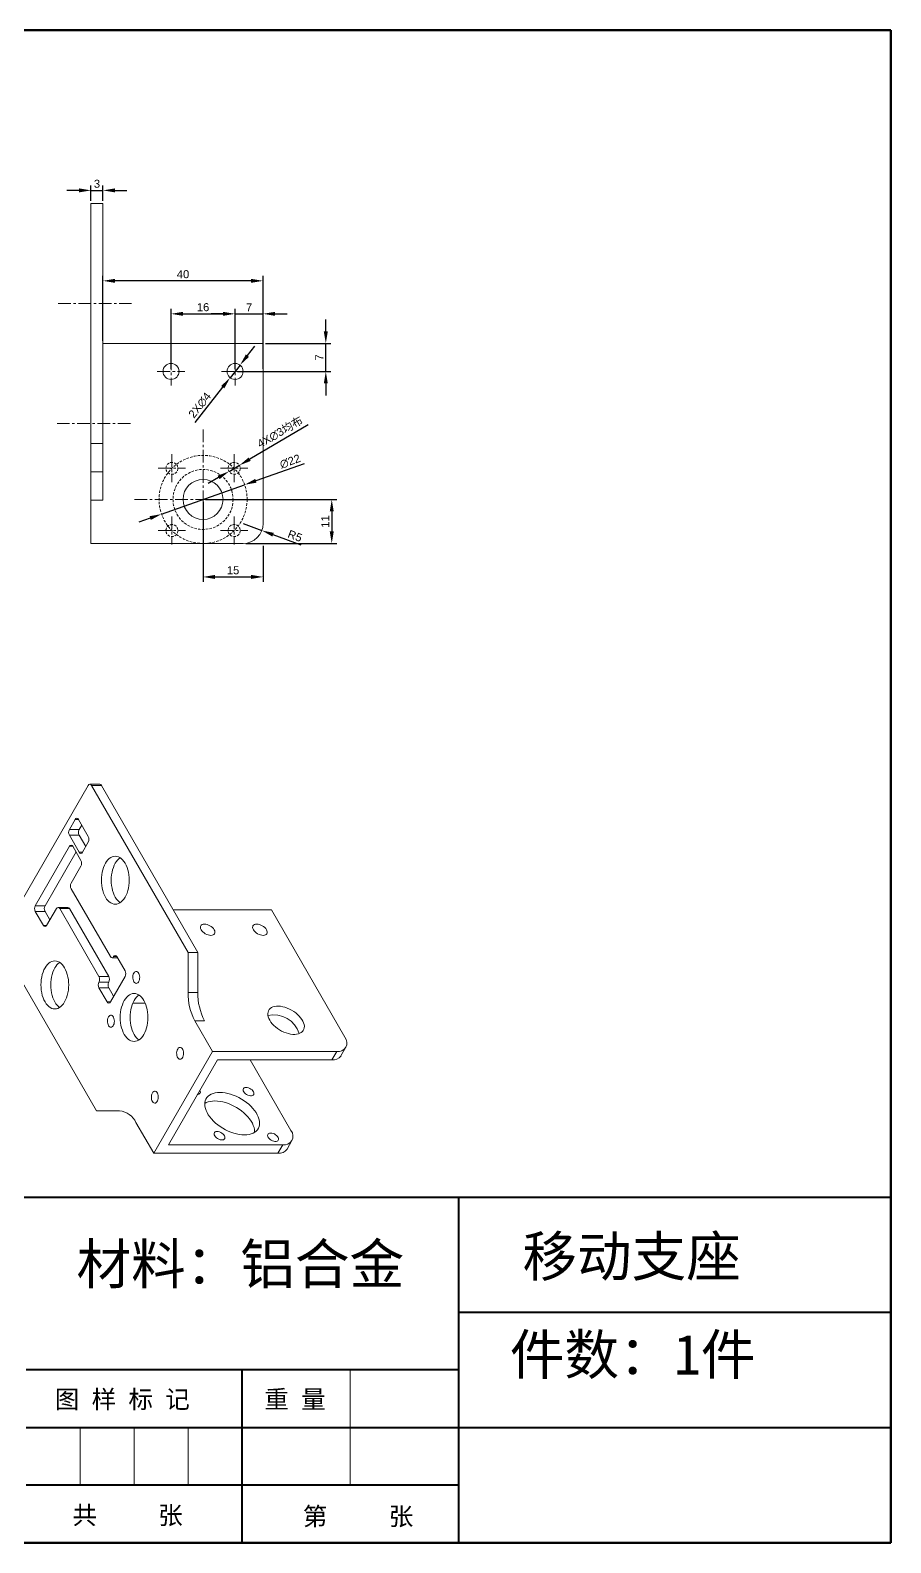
# Model space of a CAD drawing. Header units: millimetres. Extents: x 8228 to 14419, y 2533 to 3289.
# Drawn here: x 10386.8 to 10601.7, y 2700.9 to 3078.9 of the extents above; entities that cross this region are included whole.
import ezdxf

# ---------------------------------------------------------------- set-up
doc = ezdxf.new("R2010")
doc.units = ezdxf.units.MM
doc.linetypes.add('CENTER', pattern=[50.8, 31.75, -6.35, 6.35, -6.35])
doc.linetypes.add('DASHED', pattern=[19.05, 12.7, -6.35])
for name, color, linetype, lineweight in [('中心线', 1, 'CENTER', 5), ('标注', 3, 'Continuous', 5), ('粗实线', 7, 'Continuous', 40), ('线框', 7, 'Continuous', 60), ('细实线', 5, 'Continuous', 5), ('虚线', 6, 'DASHED', 5)]:
    doc.layers.add(name, color=color, linetype=linetype, lineweight=lineweight)
doc.styles.get("Standard").update_dxf_attribs({"font": 'arial.ttf'})
doc.styles.add('样式 2', font='arial.ttf', dxfattribs={"height": 2})
doc.dimstyles.new('样式0-2', dxfattribs={"dimtxt": 2, "dimasz": 3, "dimexe": 1.25, "dimexo": 0.625, "dimtad": 1, "dimdsep": 46, "dimtxsty": 'Standard', "dimcen": 2.5, "dimazin": 0, "dimtfac": 1, "dimtmove": 0, "dimatfit": 3, "dimfxl": 1, "dimarcsym": 0})

# ---------------------------------------------------------------- blocks, each defined once
blk = doc.blocks.new('*D67')
at = {"layer": 'Defpoints', "color": 0, "ltscale": 0.1, "transparency": 16777216}
for p in [(10429.93, 2961.62), (10444.93, 2950.62), (10444.93, 2942.26)]:
    blk.add_point(p, dxfattribs=at)
at = {"layer": '标注', "color": 0, "lineweight": -2, "ltscale": 0.1, "transparency": 16777216}
for p, q in [((10429.93, 2961), (10429.93, 2941.01)), ((10444.93, 2949.99), (10444.93, 2941.01)), ((10432.93, 2942.26), (10441.93, 2942.26))]:
    blk.add_line(p, q, dxfattribs=at)
at = {"layer": '标注', "color": 0, "ltscale": 0.1, "transparency": 16777216}
for points in [[(10432.93, 2942.76), (10432.93, 2941.76), (10429.93, 2942.26)], [(10441.93, 2942.76), (10441.93, 2941.76), (10444.93, 2942.26)]]:
    blk.add_solid(points, dxfattribs=at)
at = {"layer": '标注', "color": 0, "ltscale": 0.1, "transparency": 16777216, "insert": (10437.43, 2943.91), "char_height": 2, "attachment_point": 5}
blk.add_mtext('15', dxfattribs=at)
blk = doc.blocks.new('*D68')
at = {"layer": 'Defpoints', "color": 0, "ltscale": 0.1, "transparency": 16777216}
for p in [(10429.93, 2961.62), (10440.03, 2950.62), (10462.08, 2950.62)]:
    blk.add_point(p, dxfattribs=at)
at = {"layer": '标注', "color": 0, "lineweight": -2, "ltscale": 0.1, "transparency": 16777216}
for p, q in [((10430.55, 2961.62), (10463.33, 2961.62)), ((10462.08, 2958.62), (10462.08, 2953.62)), ((10440.65, 2950.62), (10463.33, 2950.62))]:
    blk.add_line(p, q, dxfattribs=at)
at = {"layer": '标注', "color": 0, "ltscale": 0.1, "transparency": 16777216}
for points in [[(10461.58, 2958.62), (10462.58, 2958.62), (10462.08, 2961.62)], [(10461.58, 2953.62), (10462.58, 2953.62), (10462.08, 2950.62)]]:
    blk.add_solid(points, dxfattribs=at)
at = {"layer": '标注', "color": 0, "ltscale": 0.1, "transparency": 16777216, "insert": (10460.45, 2956.12), "char_height": 2, "attachment_point": 5, "rotation": 90}
blk.add_mtext('11', dxfattribs=at)
blk = doc.blocks.new('*D69')
at = {"layer": 'Defpoints', "color": 0, "ltscale": 0.1, "transparency": 16777216}
for p in [(10439.16, 2995.2), (10436.69, 2992.05)]:
    blk.add_point(p, dxfattribs=at)
at = {"layer": '标注', "color": 0, "lineweight": -2, "ltscale": 0.1, "transparency": 16777216}
for p, q in [((10441.01, 2997.56), (10442.86, 2999.92)), ((10439.16, 2995.2), (10436.69, 2992.05)), ((10427.95, 2980.89), (10434.84, 2989.69))]:
    blk.add_line(p, q, dxfattribs=at)
at = {"layer": '标注', "color": 0, "ltscale": 0.1, "transparency": 16777216}
for points in [[(10440.62, 2997.87), (10441.4, 2997.25), (10439.16, 2995.2)], [(10434.45, 2990), (10435.24, 2989.38), (10436.69, 2992.05)]]:
    blk.add_solid(points, dxfattribs=at)
at = {"layer": '标注', "color": 0, "ltscale": 0.1, "transparency": 16777216, "insert": (10429.13, 2985.16), "char_height": 2, "attachment_point": 5, "rotation": 51.9218}
blk.add_mtext('2X∅4', dxfattribs=at)
blk = doc.blocks.new('*D70')
at = {"layer": 'Defpoints', "color": 0, "ltscale": 0.1, "transparency": 16777216}
for p in [(10444.93, 3000.62), (10460.59, 3000.62), (10437.93, 2993.62)]:
    blk.add_point(p, dxfattribs=at)
at = {"layer": '标注', "color": 0, "lineweight": -2, "ltscale": 0.1, "transparency": 16777216}
for p, q in [((10460.59, 3003.62), (10460.59, 3006.62)), ((10445.55, 3000.62), (10461.84, 3000.62)), ((10460.59, 2993.62), (10460.59, 3000.62)), ((10438.55, 2993.62), (10461.84, 2993.62)), ((10460.59, 2990.62), (10460.59, 2987.62))]:
    blk.add_line(p, q, dxfattribs=at)
at = {"layer": '标注', "color": 0, "ltscale": 0.1, "transparency": 16777216}
for points in [[(10460.09, 3003.62), (10461.09, 3003.62), (10460.59, 3000.62)], [(10460.09, 2990.62), (10461.09, 2990.62), (10460.59, 2993.62)]]:
    blk.add_solid(points, dxfattribs=at)
at = {"layer": '标注', "color": 0, "ltscale": 0.1, "transparency": 16777216, "insert": (10458.96, 2997.12), "char_height": 2, "attachment_point": 5, "rotation": 90}
blk.add_mtext('7', dxfattribs=at)
blk = doc.blocks.new('*D71')
at = {"layer": 'Defpoints', "color": 0, "ltscale": 0.1, "transparency": 16777216}
for p in [(10444.93, 3008.01), (10437.93, 2993.62), (10444.93, 2993.62)]:
    blk.add_point(p, dxfattribs=at)
at = {"layer": '标注', "color": 0, "lineweight": -2, "ltscale": 0.1, "transparency": 16777216}
for p, q in [((10437.93, 2994.25), (10437.93, 3009.26)), ((10444.93, 2994.25), (10444.93, 3009.26)), ((10434.93, 3008.01), (10431.93, 3008.01)), ((10437.93, 3008.01), (10444.93, 3008.01)), ((10447.93, 3008.01), (10450.93, 3008.01))]:
    blk.add_line(p, q, dxfattribs=at)
at = {"layer": '标注', "color": 0, "ltscale": 0.1, "transparency": 16777216}
for points in [[(10434.93, 3008.51), (10434.93, 3007.51), (10437.93, 3008.01)], [(10447.93, 3008.51), (10447.93, 3007.51), (10444.93, 3008.01)]]:
    blk.add_solid(points, dxfattribs=at)
at = {"layer": '标注', "color": 0, "ltscale": 0.1, "transparency": 16777216, "insert": (10441.43, 3009.64), "char_height": 2, "attachment_point": 5}
blk.add_mtext('7', dxfattribs=at)
blk = doc.blocks.new('*D72')
at = {"layer": 'Defpoints', "color": 0, "ltscale": 0.1, "transparency": 16777216}
for p in [(10437.93, 3008.01), (10421.93, 2993.62), (10437.93, 2993.62)]:
    blk.add_point(p, dxfattribs=at)
at = {"layer": '标注', "color": 0, "lineweight": -2, "ltscale": 0.1, "transparency": 16777216}
for p, q in [((10421.93, 2994.25), (10421.93, 3009.26)), ((10437.93, 2994.25), (10437.93, 3009.26)), ((10424.93, 3008.01), (10434.93, 3008.01))]:
    blk.add_line(p, q, dxfattribs=at)
at = {"layer": '标注', "color": 0, "ltscale": 0.1, "transparency": 16777216}
for points in [[(10424.93, 3008.51), (10424.93, 3007.51), (10421.93, 3008.01)], [(10434.93, 3008.51), (10434.93, 3007.51), (10437.93, 3008.01)]]:
    blk.add_solid(points, dxfattribs=at)
at = {"layer": '标注', "color": 0, "ltscale": 0.1, "transparency": 16777216, "insert": (10429.93, 3009.66), "char_height": 2, "attachment_point": 5}
blk.add_mtext('16', dxfattribs=at)
blk = doc.blocks.new('*D74')
at = {"layer": 'Defpoints', "color": 0, "ltscale": 0.1, "transparency": 16777216}
for p in [(10404.93, 3016.26), (10404.93, 3000.62), (10444.93, 3000.62)]:
    blk.add_point(p, dxfattribs=at)
at = {"layer": '标注', "color": 0, "lineweight": -2, "ltscale": 0.1, "transparency": 16777216}
for p, q in [((10404.93, 3001.25), (10404.93, 3017.51)), ((10444.93, 3001.25), (10444.93, 3017.51)), ((10441.93, 3016.26), (10407.93, 3016.26))]:
    blk.add_line(p, q, dxfattribs=at)
at = {"layer": '标注', "color": 0, "ltscale": 0.1, "transparency": 16777216}
for points in [[(10407.93, 3016.76), (10407.93, 3015.76), (10404.93, 3016.26)], [(10441.93, 3016.76), (10441.93, 3015.76), (10444.93, 3016.26)]]:
    blk.add_solid(points, dxfattribs=at)
at = {"layer": '标注', "color": 0, "ltscale": 0.1, "transparency": 16777216, "insert": (10424.93, 3017.91), "char_height": 2, "attachment_point": 5}
blk.add_mtext('40', dxfattribs=at)
blk = doc.blocks.new('*D75')
at = {"layer": 'Defpoints', "color": 0, "ltscale": 0.1, "transparency": 16777216}
for p in [(10401.93, 3035.62), (10404.93, 3038.86), (10404.93, 3035.62)]:
    blk.add_point(p, dxfattribs=at)
at = {"layer": '标注', "color": 0, "lineweight": -2, "ltscale": 0.1, "transparency": 16777216}
for p, q in [((10401.93, 3036.25), (10401.93, 3040.11)), ((10404.93, 3036.25), (10404.93, 3040.11)), ((10398.93, 3038.86), (10395.93, 3038.86)), ((10401.93, 3038.86), (10404.93, 3038.86)), ((10407.93, 3038.86), (10410.93, 3038.86))]:
    blk.add_line(p, q, dxfattribs=at)
at = {"layer": '标注', "color": 0, "ltscale": 0.1, "transparency": 16777216}
for points in [[(10398.93, 3039.36), (10398.93, 3038.36), (10401.93, 3038.86)], [(10407.93, 3039.36), (10407.93, 3038.36), (10404.93, 3038.86)]]:
    blk.add_solid(points, dxfattribs=at)
at = {"layer": '标注', "color": 0, "ltscale": 0.1, "transparency": 16777216, "insert": (10403.43, 3040.51), "char_height": 2, "attachment_point": 5}
blk.add_mtext('3', dxfattribs=at)
blk = doc.blocks.new('*D79')
at = {"layer": 'Defpoints', "color": 0, "ltscale": 0.1, "transparency": 16777216}
for p in [(10439.93, 2955.62), (10444.61, 2953.87)]:
    blk.add_point(p, dxfattribs=at)
at = {"layer": '标注', "color": 0, "lineweight": -2, "ltscale": 0.1, "transparency": 16777216}
for p, q in [((10439.93, 2955.62), (10444.61, 2953.87)), ((10454.43, 2950.18), (10447.42, 2952.81))]:
    blk.add_line(p, q, dxfattribs=at)
at = {"layer": '标注', "color": 0, "ltscale": 0.1, "transparency": 16777216}
blk.add_solid([(10447.59, 2953.28), (10447.24, 2952.35), (10444.61, 2953.87)], dxfattribs=at)
at = {"layer": '标注', "color": 0, "ltscale": 0.1, "transparency": 16777216, "insert": (10452.9, 2952.51), "char_height": 2, "attachment_point": 5, "rotation": 339.4406}
blk.add_mtext('R5', dxfattribs=at)
blk = doc.blocks.new('*D145')
at = {"layer": 'Defpoints', "color": 0, "transparency": 16777216}
for p in [(10440.3, 2965.29), (10419.55, 2957.96)]:
    blk.add_point(p, dxfattribs=at)
at = {"layer": '标注', "color": 0, "lineweight": -2, "transparency": 16777216}
for p, q in [((10455.21, 2970.56), (10443.13, 2966.29)), ((10419.55, 2957.96), (10440.3, 2965.29)), ((10416.73, 2956.96), (10413.9, 2955.96))]:
    blk.add_line(p, q, dxfattribs=at)
at = {"layer": '标注', "color": 0, "transparency": 16777216}
for points in [[(10442.96, 2966.76), (10443.29, 2965.82), (10440.3, 2965.29)], [(10416.56, 2957.43), (10416.89, 2956.49), (10419.55, 2957.96)]]:
    blk.add_solid(points, dxfattribs=at)
at = {"layer": '标注', "color": 0, "transparency": 16777216, "insert": (10451.68, 2971.12), "char_height": 2, "attachment_point": 5, "rotation": 19.4686}
blk.add_mtext('∅22', dxfattribs=at)
blk = doc.blocks.new('*D146')
at = {"layer": 'Defpoints', "color": 0, "transparency": 16777216}
for p in [(10436.41, 2968.64), (10439, 2970.16)]:
    blk.add_point(p, dxfattribs=at)
at = {"layer": '标注', "color": 0, "lineweight": -2, "transparency": 16777216}
for p, q in [((10456.17, 2980.23), (10441.59, 2971.68)), ((10436.41, 2968.64), (10439, 2970.16)), ((10433.82, 2967.13), (10431.23, 2965.61))]:
    blk.add_line(p, q, dxfattribs=at)
at = {"layer": '标注', "color": 0, "transparency": 16777216}
for points in [[(10441.33, 2972.11), (10441.84, 2971.25), (10439, 2970.16)], [(10433.57, 2967.56), (10434.08, 2966.69), (10436.41, 2968.64)]]:
    blk.add_solid(points, dxfattribs=at)
at = {"layer": '标注', "color": 0, "transparency": 16777216, "insert": (10449.19, 2978.38), "char_height": 2, "attachment_point": 5, "rotation": 30.3916}
blk.add_mtext('4X∅3{\\fSimSun|b0|i0|c134|p2;均布}', dxfattribs=at)

msp = doc.modelspace()

# ---------------------------------------------------------------- linework, layer by layer
at = {"linetype": 'Continuous', "lineweight": 15, "ltscale": 0.1}
for p, q in [((10401.926, 3035.624), (10404.926, 3035.624)), ((10401.926, 3034.624), (10401.926, 3035.624)), ((10404.926, 3035.624), (10404.926, 3034.624)), ((10401.926, 3034.624), (10401.926, 2975.624)), ((10404.926, 3034.624), (10404.926, 2975.624)), ((10444.926, 3000.624), (10404.926, 3000.624)), ((10444.926, 2955.624), (10444.926, 3000.624)), ((10401.926, 2975.624), (10404.926, 2975.624)), ((10401.926, 2968.553), (10401.926, 2975.624)), ((10404.926, 2975.624), (10404.926, 2968.553)), ((10401.926, 2968.553), (10404.926, 2968.553)), ((10401.926, 2961.482), (10401.926, 2968.553)), ((10404.926, 2968.553), (10404.926, 2961.482)), ((10404.926, 2961.482), (10401.926, 2961.482)), ((10401.926, 2950.624), (10401.926, 2961.482)), ((10439.926, 2950.624), (10401.926, 2950.624)), ((10379.226, 2851.961), (10401.269, 2890.144)), ((10404.127, 2890.437), (10401.677, 2890.437)), ((10402.085, 2890.144), (10426.169, 2848.425)), ((10404.535, 2890.144), (10402.085, 2890.144)), ((10404.535, 2890.144), (10428.619, 2848.425)), ((10398.003, 2881.659), (10396.53, 2879.107)), ((10398.82, 2881.659), (10398.003, 2881.659)), ((10401.264, 2877.426), (10398.82, 2881.659)), ((10396.53, 2879.107), (10398.979, 2879.107)), ((10396.53, 2877.693), (10398.974, 2873.459)), ((10398.979, 2877.693), (10396.53, 2877.693)), ((10398.979, 2879.107), (10399.636, 2880.245)), ((10400.607, 2874.874), (10398.979, 2877.693)), ((10388.002, 2860.092), (10396.574, 2874.942)), ((10390.452, 2860.092), (10398.207, 2873.527)), ((10397.391, 2874.942), (10396.574, 2874.942)), ((10397.391, 2874.942), (10399.432, 2871.406)), ((10398.974, 2873.459), (10399.79, 2873.459)), ((10399.79, 2873.459), (10401.264, 2876.011)), ((10399.432, 2869.992), (10396.983, 2865.749)), ((10396.983, 2864.335), (10406.78, 2847.364)), ((10388.002, 2860.092), (10390.452, 2860.092)), ((10390.043, 2855.143), (10388.002, 2858.678)), ((10390.452, 2858.678), (10388.002, 2858.678)), ((10391.676, 2856.557), (10390.452, 2858.678)), ((10393.309, 2859.385), (10390.86, 2855.143)), ((10396.167, 2859.678), (10393.717, 2859.678)), ((10403.922, 2842.415), (10394.125, 2859.385)), ((10396.575, 2859.385), (10394.125, 2859.385)), ((10406.372, 2842.415), (10396.575, 2859.385)), ((10446.993, 2859.032), (10422.496, 2859.032)), ((10465.363, 2827.212), (10446.993, 2859.032)), ((10390.043, 2855.143), (10390.86, 2855.143)), ((10403.31, 2808.827), (10379.226, 2850.546)), ((10407.188, 2847.072), (10408.581, 2847.072)), ((10407.596, 2847.364), (10408.412, 2847.364)), ((10408.412, 2847.364), (10410.453, 2843.829)), ((10426.169, 2838.425), (10426.169, 2848.425)), ((10426.169, 2848.425), (10428.619, 2848.425)), ((10428.619, 2848.425), (10428.619, 2838.425)), ((10403.922, 2842.415), (10406.372, 2842.415)), ((10406.372, 2841.001), (10403.922, 2841.001)), ((10405.963, 2836.051), (10403.922, 2839.586)), ((10406.372, 2839.586), (10403.922, 2839.586)), ((10407.596, 2837.465), (10406.372, 2839.586)), ((10410.453, 2842.415), (10406.78, 2836.051)), ((10405.963, 2836.051), (10406.78, 2836.051)), ((10415.497, 2835.697), (10412.35, 2835.697)), ((10426.169, 2838.425), (10428.619, 2838.425)), ((10432.292, 2823.676), (10427.86, 2831.354)), ((10430.31, 2831.354), (10427.86, 2831.354)), ((10432.292, 2823.676), (10417.597, 2798.221)), ((10463.321, 2823.676), (10432.292, 2823.676)), ((10462.096, 2821.555), (10463.321, 2823.676)), ((10464.385, 2822.591), (10465.61, 2824.712)), ((10421.271, 2800.342), (10433.517, 2821.555)), ((10462.096, 2821.555), (10433.517, 2821.555)), ((10451.892, 2803.877), (10441.687, 2821.555)), ((10403.31, 2808.827), (10409.083, 2808.827)), ((10413.165, 2805.898), (10417.597, 2798.221)), ((10450.915, 2799.256), (10452.139, 2801.378)), ((10448.626, 2798.221), (10417.597, 2798.221)), ((10449.85, 2800.342), (10421.271, 2800.342)), ((10448.626, 2798.221), (10449.85, 2800.342))]:
    msp.add_line(p, q, dxfattribs=at)
at = {"linetype": 'Continuous', "lineweight": 15, "ltscale": 0.1, "flags": 128}
for points in [[(10405.555, 2870.699), (10405.845, 2871.147), (10406.161, 2871.537), (10406.501, 2871.862), (10406.86, 2872.12), (10407.233, 2872.306), (10407.616, 2872.419), (10408.004, 2872.456), (10408.392, 2872.419), (10408.775, 2872.306), (10409.148, 2872.12), (10409.507, 2871.862), (10409.847, 2871.537), (10410.164, 2871.147), (10410.453, 2870.699), (10410.712, 2870.197), (10410.937, 2869.649), (10411.125, 2869.06), (10411.274, 2868.438), (10411.381, 2867.791), (10411.446, 2867.128), (10411.468, 2866.456), (10411.446, 2865.785), (10411.381, 2865.121), (10411.274, 2864.475), (10411.125, 2863.853), (10410.937, 2863.264), (10410.712, 2862.715), (10410.453, 2862.214), (10410.164, 2861.765), (10409.847, 2861.376), (10409.507, 2861.051), (10409.148, 2860.793), (10408.775, 2860.607), (10408.392, 2860.494), (10408.004, 2860.456), (10407.616, 2860.494), (10407.233, 2860.607), (10406.86, 2860.793), (10406.501, 2861.051), (10406.161, 2861.376), (10405.845, 2861.765), (10405.555, 2862.214), (10405.296, 2862.715), (10405.071, 2863.264), (10404.883, 2863.853), (10404.735, 2864.475), (10404.627, 2865.121), (10404.562, 2865.785), (10404.54, 2866.456), (10404.562, 2867.128), (10404.627, 2867.791), (10404.735, 2868.438), (10404.883, 2869.06), (10405.071, 2869.649), (10405.296, 2870.197), (10405.555, 2870.699)], [(10409.229, 2860.844), (10408.951, 2861.051), (10408.611, 2861.376), (10408.294, 2861.765), (10408.005, 2862.214), (10407.746, 2862.715), (10407.521, 2863.264), (10407.333, 2863.853), (10407.184, 2864.475), (10407.077, 2865.121), (10407.012, 2865.785), (10406.99, 2866.456), (10407.012, 2867.128), (10407.077, 2867.791), (10407.184, 2868.438), (10407.333, 2869.06), (10407.521, 2869.649), (10407.746, 2870.197), (10408.005, 2870.699)], [(10430.254, 2855.496), (10429.951, 2855.469), (10429.691, 2855.389), (10429.484, 2855.258), (10429.338, 2855.082), (10429.259, 2854.868), (10429.249, 2854.623), (10429.309, 2854.358), (10429.437, 2854.082), (10429.628, 2853.806), (10429.874, 2853.541), (10430.166, 2853.296), (10430.493, 2853.082), (10430.842, 2852.906), (10431.2, 2852.775), (10431.552, 2852.695), (10431.887, 2852.668), (10432.19, 2852.695), (10432.45, 2852.775), (10432.656, 2852.906), (10432.802, 2853.082), (10432.882, 2853.296), (10432.892, 2853.541), (10432.831, 2853.806), (10432.703, 2854.082), (10432.513, 2854.358), (10432.267, 2854.623), (10431.975, 2854.868), (10431.648, 2855.082), (10431.299, 2855.258), (10430.941, 2855.389), (10430.588, 2855.469), (10430.254, 2855.496)], [(10443.319, 2855.496), (10443.016, 2855.469), (10442.756, 2855.389), (10442.549, 2855.258), (10442.403, 2855.082), (10442.324, 2854.868), (10442.314, 2854.623), (10442.374, 2854.358), (10442.502, 2854.082), (10442.693, 2853.806), (10442.939, 2853.541), (10443.231, 2853.296), (10443.558, 2853.082), (10443.907, 2852.906), (10444.264, 2852.775), (10444.617, 2852.695), (10444.951, 2852.668), (10445.254, 2852.695), (10445.514, 2852.775), (10445.721, 2852.906), (10445.867, 2853.082), (10445.946, 2853.296), (10445.956, 2853.541), (10445.896, 2853.806), (10445.768, 2854.082), (10445.577, 2854.358), (10445.331, 2854.623), (10445.039, 2854.868), (10444.712, 2855.082), (10444.363, 2855.258), (10444.006, 2855.389), (10443.653, 2855.469), (10443.319, 2855.496)], [(10390.451, 2844.536), (10390.741, 2844.984), (10391.058, 2845.374), (10391.398, 2845.699), (10391.757, 2845.957), (10392.13, 2846.143), (10392.513, 2846.256), (10392.901, 2846.293), (10393.288, 2846.256), (10393.671, 2846.143), (10394.045, 2845.957), (10394.403, 2845.699), (10394.743, 2845.374), (10395.06, 2844.984), (10395.35, 2844.536), (10395.609, 2844.034), (10395.833, 2843.486), (10396.021, 2842.897), (10396.17, 2842.275), (10396.278, 2841.629), (10396.343, 2840.965), (10396.364, 2840.293), (10396.343, 2839.622), (10396.278, 2838.958), (10396.17, 2838.312), (10396.021, 2837.69), (10395.833, 2837.101), (10395.609, 2836.552), (10395.35, 2836.051), (10395.06, 2835.602), (10394.743, 2835.213), (10394.403, 2834.888), (10394.045, 2834.63), (10393.671, 2834.444), (10393.288, 2834.331), (10392.901, 2834.293), (10392.513, 2834.331), (10392.13, 2834.444), (10391.757, 2834.63), (10391.398, 2834.888), (10391.058, 2835.213), (10390.741, 2835.602), (10390.451, 2836.051), (10390.193, 2836.552), (10389.968, 2837.101), (10389.78, 2837.69), (10389.631, 2838.312), (10389.524, 2838.958), (10389.459, 2839.622), (10389.437, 2840.293), (10389.459, 2840.965), (10389.524, 2841.629), (10389.631, 2842.275), (10389.78, 2842.897), (10389.968, 2843.486), (10390.193, 2844.034), (10390.451, 2844.536)], [(10394.125, 2834.681), (10393.847, 2834.888), (10393.507, 2835.213), (10393.191, 2835.602), (10392.901, 2836.051), (10392.642, 2836.552), (10392.417, 2837.101), (10392.23, 2837.69), (10392.081, 2838.312), (10391.973, 2838.958), (10391.908, 2839.622), (10391.887, 2840.293), (10391.908, 2840.965), (10391.973, 2841.629), (10392.081, 2842.275), (10392.23, 2842.897), (10392.417, 2843.486), (10392.642, 2844.034), (10392.901, 2844.536)], [(10412.628, 2843.244), (10412.785, 2843.46), (10412.968, 2843.608), (10413.165, 2843.678), (10413.366, 2843.668), (10413.56, 2843.578), (10413.737, 2843.413), (10413.887, 2843.181), (10414.002, 2842.896), (10414.076, 2842.572), (10414.106, 2842.227), (10414.088, 2841.88), (10414.025, 2841.55), (10413.919, 2841.253), (10413.777, 2841.007), (10413.606, 2840.824), (10413.415, 2840.715), (10413.215, 2840.684), (10413.016, 2840.735), (10412.829, 2840.863), (10412.664, 2841.063), (10412.531, 2841.323), (10412.435, 2841.63), (10412.383, 2841.966), (10412.377, 2842.315), (10412.418, 2842.656), (10412.503, 2842.971), (10412.628, 2843.244)], [(10415.148, 2827.919), (10415.407, 2828.421), (10415.631, 2828.969), (10415.819, 2829.558), (10415.968, 2830.18), (10416.075, 2830.827), (10416.14, 2831.49), (10416.162, 2832.162), (10416.14, 2832.833), (10416.075, 2833.497), (10415.968, 2834.143), (10415.819, 2834.765), (10415.631, 2835.354), (10415.407, 2835.903), (10415.148, 2836.404), (10414.858, 2836.853), (10414.541, 2837.242), (10414.201, 2837.567), (10413.843, 2837.825), (10413.469, 2838.011), (10413.086, 2838.124), (10412.699, 2838.162), (10412.311, 2838.124), (10411.928, 2838.011), (10411.555, 2837.825), (10411.196, 2837.567), (10410.856, 2837.242), (10410.539, 2836.853), (10410.249, 2836.404), (10409.99, 2835.903), (10409.766, 2835.354), (10409.578, 2834.765), (10409.429, 2834.143), (10409.322, 2833.497), (10409.257, 2832.833), (10409.235, 2832.162), (10409.257, 2831.49), (10409.322, 2830.827), (10409.429, 2830.18), (10409.578, 2829.558), (10409.766, 2828.969), (10409.99, 2828.421), (10410.249, 2827.919), (10410.539, 2827.471), (10410.856, 2827.081), (10411.196, 2826.756), (10411.555, 2826.498), (10411.928, 2826.312), (10412.311, 2826.199), (10412.699, 2826.162), (10413.086, 2826.199), (10413.469, 2826.312), (10413.843, 2826.498), (10414.201, 2826.756), (10414.541, 2827.081), (10414.858, 2827.471), (10415.148, 2827.919)], [(10413.923, 2837.774), (10413.645, 2837.567), (10413.305, 2837.242), (10412.989, 2836.853), (10412.699, 2836.404), (10412.44, 2835.903), (10412.215, 2835.354), (10412.027, 2834.765), (10411.879, 2834.143), (10411.771, 2833.497), (10411.706, 2832.833), (10411.684, 2832.162), (10411.706, 2831.49), (10411.771, 2830.827), (10411.879, 2830.18), (10412.027, 2829.558), (10412.215, 2828.969), (10412.44, 2828.421), (10412.699, 2827.919), (10412.989, 2827.471), (10413.305, 2827.081), (10413.645, 2826.756), (10413.923, 2826.549)], [(10406.301, 2832.284), (10406.458, 2832.5), (10406.641, 2832.647), (10406.837, 2832.718), (10407.038, 2832.708), (10407.233, 2832.618), (10407.41, 2832.452), (10407.56, 2832.221), (10407.675, 2831.936), (10407.749, 2831.612), (10407.778, 2831.267), (10407.761, 2830.92), (10407.698, 2830.59), (10407.592, 2830.293), (10407.45, 2830.047), (10407.279, 2829.864), (10407.088, 2829.755), (10406.888, 2829.724), (10406.689, 2829.775), (10406.502, 2829.903), (10406.337, 2830.103), (10406.204, 2830.363), (10406.108, 2830.67), (10406.056, 2831.006), (10406.05, 2831.354), (10406.091, 2831.695), (10406.176, 2832.011), (10406.301, 2832.284)], [(10446.583, 2831.455), (10446.864, 2831.02), (10447.204, 2830.592), (10447.596, 2830.177), (10448.034, 2829.782), (10448.512, 2829.412), (10449.023, 2829.073), (10449.559, 2828.77), (10450.111, 2828.507), (10450.672, 2828.29), (10451.233, 2828.12), (10451.786, 2828.001), (10452.321, 2827.934), (10452.831, 2827.921), (10453.308, 2827.961), (10453.746, 2828.054), (10454.136, 2828.199), (10454.474, 2828.393), (10454.754, 2828.633), (10454.973, 2828.916), (10455.126, 2829.238), (10455.211, 2829.593), (10455.227, 2829.977), (10455.175, 2830.383), (10455.053, 2830.805), (10454.866, 2831.237), (10454.615, 2831.672), (10454.303, 2832.104), (10453.937, 2832.526), (10453.521, 2832.932), (10453.062, 2833.316), (10452.566, 2833.671), (10452.042, 2833.993), (10451.497, 2834.276), (10450.939, 2834.516), (10450.377, 2834.71), (10449.819, 2834.855), (10449.275, 2834.948), (10448.751, 2834.988), (10448.256, 2834.975), (10447.798, 2834.908), (10447.383, 2834.789), (10447.018, 2834.619), (10446.709, 2834.402), (10446.459, 2834.139), (10446.273, 2833.836), (10446.154, 2833.497), (10446.103, 2833.127), (10446.121, 2832.732), (10446.208, 2832.317), (10446.363, 2831.889), (10446.583, 2831.455)], [(10423.587, 2824.261), (10423.744, 2824.477), (10423.927, 2824.624), (10424.124, 2824.695), (10424.325, 2824.684), (10424.519, 2824.594), (10424.696, 2824.429), (10424.846, 2824.197), (10424.961, 2823.912), (10425.035, 2823.588), (10425.065, 2823.244), (10425.047, 2822.897), (10424.984, 2822.566), (10424.878, 2822.27), (10424.736, 2822.024), (10424.565, 2821.841), (10424.374, 2821.731), (10424.174, 2821.701), (10423.975, 2821.751), (10423.788, 2821.88), (10423.623, 2822.08), (10423.49, 2822.34), (10423.394, 2822.646), (10423.342, 2822.983), (10423.336, 2823.331), (10423.377, 2823.672), (10423.462, 2823.988), (10423.587, 2824.261)], [(10417.26, 2813.301), (10417.417, 2813.517), (10417.599, 2813.664), (10417.796, 2813.734), (10417.997, 2813.724), (10418.192, 2813.634), (10418.369, 2813.469), (10418.519, 2813.237), (10418.634, 2812.952), (10418.708, 2812.628), (10418.737, 2812.284), (10418.72, 2811.937), (10418.657, 2811.606), (10418.551, 2811.31), (10418.409, 2811.063), (10418.238, 2810.881), (10418.047, 2810.771), (10417.847, 2810.741), (10417.648, 2810.791), (10417.461, 2810.92), (10417.296, 2811.12), (10417.163, 2811.38), (10417.067, 2811.686), (10417.015, 2812.023), (10417.009, 2812.371), (10417.05, 2812.712), (10417.135, 2813.028), (10417.26, 2813.301)], [(10428.55, 2812.951), (10428.646, 2812.958), (10428.89, 2813.015), (10429.08, 2813.125), (10429.207, 2813.283), (10429.262, 2813.481), (10429.244, 2813.707), (10429.154, 2813.95), (10429.141, 2813.974)], [(10434.133, 2813.423), (10433.529, 2813.396), (10432.963, 2813.315), (10432.44, 2813.18), (10431.966, 2812.994), (10431.546, 2812.757), (10431.183, 2812.473), (10430.882, 2812.144), (10430.647, 2811.774), (10430.478, 2811.366), (10430.378, 2810.925), (10430.348, 2810.456), (10430.388, 2809.962), (10430.499, 2809.449), (10430.677, 2808.923), (10430.923, 2808.389), (10431.233, 2807.851), (10431.605, 2807.317), (10432.033, 2806.791), (10432.515, 2806.278), (10433.045, 2805.785), (10433.617, 2805.315), (10434.226, 2804.874), (10434.865, 2804.466), (10435.528, 2804.096), (10436.209, 2803.767), (10436.899, 2803.483), (10437.593, 2803.247), (10438.282, 2803.06), (10438.961, 2802.925), (10439.621, 2802.844), (10440.256, 2802.817), (10440.86, 2802.844), (10441.426, 2802.925), (10441.949, 2803.06), (10442.423, 2803.247), (10442.843, 2803.483), (10443.206, 2803.767), (10443.506, 2804.096), (10443.742, 2804.466), (10443.911, 2804.874), (10444.011, 2805.315), (10444.041, 2805.785), (10444.001, 2806.278), (10443.89, 2806.791), (10443.712, 2807.317), (10443.466, 2807.851), (10443.156, 2808.389), (10442.784, 2808.923), (10442.356, 2809.449), (10441.874, 2809.962), (10441.344, 2810.456), (10440.772, 2810.925), (10440.163, 2811.366), (10439.524, 2811.774), (10438.861, 2812.144), (10438.18, 2812.473), (10437.49, 2812.757), (10436.796, 2812.994), (10436.107, 2813.18), (10435.428, 2813.315), (10434.768, 2813.396), (10434.133, 2813.423)], [(10440.668, 2814.687), (10440.402, 2814.658), (10440.183, 2814.574), (10440.024, 2814.439), (10439.932, 2814.26), (10439.913, 2814.046), (10439.968, 2813.81), (10440.093, 2813.565), (10440.282, 2813.322), (10440.526, 2813.096), (10440.81, 2812.898), (10441.119, 2812.74), (10441.437, 2812.63), (10441.746, 2812.573), (10442.031, 2812.573), (10442.275, 2812.63), (10442.465, 2812.74), (10442.591, 2812.898), (10442.647, 2813.096), (10442.629, 2813.322), (10442.539, 2813.565), (10442.38, 2813.81), (10442.162, 2814.046), (10441.897, 2814.26), (10441.598, 2814.439), (10441.283, 2814.574), (10440.967, 2814.658), (10440.668, 2814.687)], [(10430.352, 2810.656), (10430.741, 2810.872), (10431.215, 2811.059), (10431.738, 2811.193), (10432.304, 2811.275), (10432.908, 2811.302), (10433.544, 2811.275), (10434.204, 2811.193), (10434.882, 2811.059), (10435.572, 2810.872), (10436.265, 2810.636), (10436.956, 2810.351), (10437.636, 2810.023), (10438.299, 2809.653), (10438.939, 2809.245), (10439.548, 2808.804), (10440.12, 2808.334), (10440.649, 2807.841), (10441.131, 2807.328), (10441.56, 2806.802), (10441.931, 2806.267), (10442.241, 2805.73), (10442.487, 2805.196), (10442.666, 2804.669), (10442.776, 2804.157), (10442.816, 2803.663), (10442.812, 2803.463)], [(10433.419, 2803.673), (10433.153, 2803.645), (10432.934, 2803.561), (10432.775, 2803.425), (10432.683, 2803.246), (10432.664, 2803.033), (10432.718, 2802.797), (10432.844, 2802.551), (10433.033, 2802.309), (10433.276, 2802.082), (10433.56, 2801.885), (10433.87, 2801.727), (10434.187, 2801.616), (10434.497, 2801.559), (10434.781, 2801.559), (10435.025, 2801.616), (10435.216, 2801.727), (10435.342, 2801.885), (10435.398, 2802.082), (10435.38, 2802.309), (10435.289, 2802.551), (10435.131, 2802.797), (10434.913, 2803.033), (10434.648, 2803.246), (10434.349, 2803.425), (10434.034, 2803.561), (10433.718, 2803.645), (10433.419, 2803.673)], [(10446.804, 2803.288), (10446.538, 2803.26), (10446.319, 2803.176), (10446.159, 2803.04), (10446.068, 2802.861), (10446.049, 2802.648), (10446.103, 2802.412), (10446.229, 2802.166), (10446.418, 2801.924), (10446.661, 2801.697), (10446.945, 2801.5), (10447.254, 2801.342), (10447.572, 2801.231), (10447.882, 2801.174), (10448.166, 2801.174), (10448.41, 2801.231), (10448.6, 2801.342), (10448.727, 2801.5), (10448.783, 2801.697), (10448.765, 2801.924), (10448.674, 2802.166), (10448.516, 2802.412), (10448.298, 2802.648), (10448.033, 2802.861), (10447.734, 2803.04), (10447.418, 2803.176), (10447.103, 2803.26), (10446.804, 2803.288)]]:
    msp.add_lwpolyline(points, dxfattribs=at)
at = {"linetype": 'Continuous', "lineweight": 15, "ltscale": 0.1}
for centre, radius in [((10421.926, 2993.624), 2), ((10437.926, 2993.624), 2), ((10429.926, 2961.624), 5)]:
    msp.add_circle(centre, radius, dxfattribs=at)
for centre, radius, start, end in [((10439.926, 2955.624), 5, 270, 0), ((10401.677, 2889.99), 0.437, 20.78342, 159.21658), ((10404.077, 2889.937), 0.503, 24.37466, 84.3052), ((10398.411, 2881.504), 0.437, 20.78342, 159.21658), ((10397.894, 2878.4), 1.537, 152.60967, 207.39033), ((10400.344, 2878.4), 1.537, 152.60967, 207.39033), ((10399.899, 2876.718), 1.537, 332.60967, 27.39033), ((10396.983, 2874.787), 0.437, 20.78342, 159.21658), ((10399.382, 2873.614), 0.437, 200.78342, 339.21658), ((10398.067, 2870.699), 1.537, 332.60967, 27.39033), ((10411.5, 2868.806), 3.975, 124.8451, 151.56668), ((10398.347, 2865.042), 1.537, 152.60967, 207.39033), ((10389.367, 2859.385), 1.537, 152.60967, 207.39033), ((10391.817, 2859.385), 1.537, 152.60967, 207.39033), ((10393.717, 2859.23), 0.437, 20.78342, 159.21658), ((10396.117, 2859.178), 0.503, 24.37466, 84.3052), ((10390.451, 2855.298), 0.437, 200.78342, 339.21658), ((10407.188, 2847.519), 0.437, 200.78342, 339.21658), ((10408.004, 2847.21), 0.437, 20.78342, 159.21658), ((10396.397, 2842.643), 3.975, 124.8451, 151.56668), ((10409.089, 2843.122), 1.537, 332.60967, 27.39033), ((10405.287, 2840.293), 1.537, 152.60967, 207.39033), ((10402.557, 2841.708), 1.537, 332.60967, 27.39033), ((10407.736, 2840.293), 1.537, 152.60967, 207.39033), ((10405.007, 2841.708), 1.537, 332.60967, 27.39033), ((10406.371, 2836.206), 0.437, 200.78342, 339.21658), ((10440.638, 2838.147), 14.471, 178.89935, 207.99679), ((10442.978, 2838.121), 14.362, 178.78631, 208.10983), ((10447.562, 2826.08), 6.732, 17.7354, 102.26998), ((10463.67, 2825.832), 2.184, 260.78596, 39.20329), ((10462.337, 2824.07), 2.527, 264.52934, 324.15848), ((10408.556, 2803.784), 5.071, 24.64468, 84.03518), ((10450.2, 2802.497), 2.184, 260.78596, 39.20329), ((10448.866, 2800.736), 2.527, 264.52934, 324.15848)]:
    msp.add_arc(centre, radius, start, end, dxfattribs=at)
at = {"layer": '中心线', "ltscale": 0.1}
for p, q in [((10393.719, 3010.624), (10412.086, 3010.624)), ((10421.926, 2997.121), (10421.926, 2990.126)), ((10437.926, 2997.121), (10437.926, 2990.126)), ((10418.503, 2993.624), (10425.349, 2993.624)), ((10434.503, 2993.624), (10441.349, 2993.624)), ((10411.806, 2980.624), (10393.455, 2980.624)), ((10429.926, 2979.11), (10429.926, 2944.137)), ((10422.148, 2972.899), (10422.148, 2965.905)), ((10437.704, 2972.899), (10437.704, 2965.905)), ((10418.725, 2969.402), (10425.571, 2969.402)), ((10434.281, 2969.402), (10441.127, 2969.402)), ((10412.812, 2961.624), (10447.04, 2961.624)), ((10422.148, 2957.343), (10422.148, 2950.348)), ((10437.704, 2957.343), (10437.704, 2950.348)), ((10418.725, 2953.846), (10425.571, 2953.846)), ((10434.281, 2953.846), (10441.127, 2953.846))]:
    msp.add_line(p, q, dxfattribs=at)
at = {"layer": '粗实线', "ltscale": 0.1}
for p, q in [((10277.704, 2787.284), (10601.704, 2787.284)), ((10493.704, 2787.284), (10493.704, 2700.884)), ((10493.704, 2758.484), (10601.704, 2758.484)), ((10493.704, 2744.084), (10385.704, 2744.084)), ((10439.704, 2700.884), (10439.704, 2744.084)), ((10385.704, 2729.684), (10601.704, 2729.684)), ((10493.704, 2715.284), (10385.704, 2715.284))]:
    msp.add_line(p, q, dxfattribs=at)
at = {"layer": '线框', "ltscale": 0.1}
for p, q in [((10067.104, 3078.884), (10601.704, 3078.884)), ((10601.704, 3078.884), (10601.704, 2700.884)), ((10601.704, 2700.884), (10067.104, 2700.884))]:
    msp.add_line(p, q, dxfattribs=at)
at = {"layer": '细实线'}
for p, q in [((10466.704, 2715.284), (10466.704, 2744.084)), ((10399.204, 2715.284), (10399.204, 2729.684)), ((10412.704, 2715.284), (10412.704, 2729.684)), ((10426.204, 2715.284), (10426.204, 2729.684))]:
    msp.add_line(p, q, dxfattribs=at)
at = {"layer": '虚线', "ltscale": 0.05}
for centre, radius in [((10429.926, 2961.624), 11), ((10422.148, 2969.402), 1.5), ((10429.926, 2961.624), 7.5), ((10437.704, 2969.402), 1.5), ((10422.148, 2953.846), 1.5), ((10437.704, 2953.846), 1.5)]:
    msp.add_circle(centre, radius, dxfattribs=at)

# ---------------------------------------------------------------- texts
at = {"layer": '中心线', "char_height": 10, "attachment_point": 1, "style": '样式 2'}
for s, insert in [('{\\fSimSun|b0|i0|c134|p2;\\C2;移动支座}', (10509.699, 2777.455)), ('{\\fSimSun|b0|i0|c134|p2;\\C2;材料：铝合金}', (10398.309, 2775.559)), ('{\\fSimSun|b0|i0|c134|p2;\\C2;件数：1件}', (10506.556, 2752.92))]:
    msp.add_mtext_dynamic_manual_height_columns(s, width=150.08792, gutter_width=10, heights=[0], dxfattribs=dict(at, insert=insert))
at = {"layer": '细实线', "char_height": 4.5, "attachment_point": 1}
for s, insert, width in [('{\\f宋体|b0|i0|c134|p2;图 样 标 记}', (10392.888, 2739), 40.55418), ('\\f宋体|b0|i0|c134|p2;重 量', (10445.216, 2738.996), 22.5), ('{\\f宋体|b0|i0|c134|p2; 共     张}', (10394.22, 2710.01), 36.38916), ('{\\f宋体|b0|i0|c134|p2; 第     张}', (10451.795, 2709.743), 45)]:
    msp.add_mtext(s, dxfattribs=dict(at, insert=insert, width=width))

# ---------------------------------------------------------------- dimensions: what is measured, and where the dimension line sits
at = {"layer": '标注', "ltscale": 0.1}
for base, p1, p2, picture, middle in [((10404.926, 3038.861), (10401.926, 3035.624), (10404.926, 3035.624), '*D75', (10403.426, 3038.861)), ((10404.926, 3016.26), (10444.926, 3000.624), (10404.926, 3000.624), '*D74', (10424.926, 3016.26)), ((10444.926, 2942.262), (10429.926, 2961.624), (10444.926, 2950.618), '*D67', (10437.426, 2942.262))]:
    dim = msp.add_linear_dim(base=base, p1=p1, p2=p2, dimstyle='样式0-2', dxfattribs=at)
    dim.commit()
    dim.dimension.update_dxf_attribs({"geometry": picture, "text_midpoint": middle, "dimtype": 160})
for base, p1, p2, picture, middle in [((10437.926, 3008.012), (10421.926, 2993.624), (10437.926, 2993.624), '*D72', (10429.926, 3009.658)), ((10444.926, 3008.012), (10437.926, 2993.624), (10444.926, 2993.624), '*D71', (10441.426, 3009.637))]:
    dim = msp.add_linear_dim(base=base, p1=p1, p2=p2, dimstyle='样式0-2', dxfattribs=at)
    dim.commit()
    dim.dimension.update_dxf_attribs({"geometry": picture, "text_midpoint": middle})
for base, p1, p2, picture, middle in [((10460.585, 3000.624), (10437.926, 2993.624), (10444.926, 3000.624), '*D70', (10460.585, 2997.124)), ((10462.08, 2950.625), (10429.926, 2961.624), (10440.03, 2950.625), '*D68', (10462.08, 2956.124))]:
    dim = msp.add_linear_dim(base=base, p1=p1, p2=p2, angle=90, dimstyle='样式0-2', dxfattribs=at)
    dim.commit()
    dim.dimension.update_dxf_attribs({"geometry": picture, "text_midpoint": middle, "dimtype": 160})
dim = msp.add_diameter_dim_2p(p1=(10439.159, 2995.198), p2=(10436.692, 2992.049), text='2X<>', dimstyle='样式0-2', dxfattribs=at)
dim.commit()
dim.dimension.update_dxf_attribs({"geometry": '*D69', "text_midpoint": (10429.13, 2985.158)})
at = {"layer": '标注'}
dim = msp.add_diameter_dim_2p(p1=(10436.41, 2968.643), p2=(10438.998, 2970.161), text='4X<>{\\fSimSun|b0|i0|c134|p2;均布}', dimstyle='样式0-2', dxfattribs=at)
dim.commit()
dim.dimension.update_dxf_attribs({"geometry": '*D146', "text_midpoint": (10449.19, 2978.383)})
dim = msp.add_diameter_dim_2p(p1=(10419.555, 2957.958), p2=(10440.297, 2965.29), dimstyle='样式0-2', dxfattribs=at)
dim.commit()
dim.dimension.update_dxf_attribs({"geometry": '*D145', "text_midpoint": (10452.25, 2969.516), "dimtype": 163})
at = {"layer": '标注', "ltscale": 0.1}
dim = msp.add_radius_dim(center=(10439.926, 2955.624), mpoint=(10444.607, 2953.868), dimstyle='样式0-2', dxfattribs=at)
dim.commit()
dim.dimension.update_dxf_attribs({"geometry": '*D79', "text_midpoint": (10452.904, 2952.51)})

doc.saveas('drawing.dxf')
